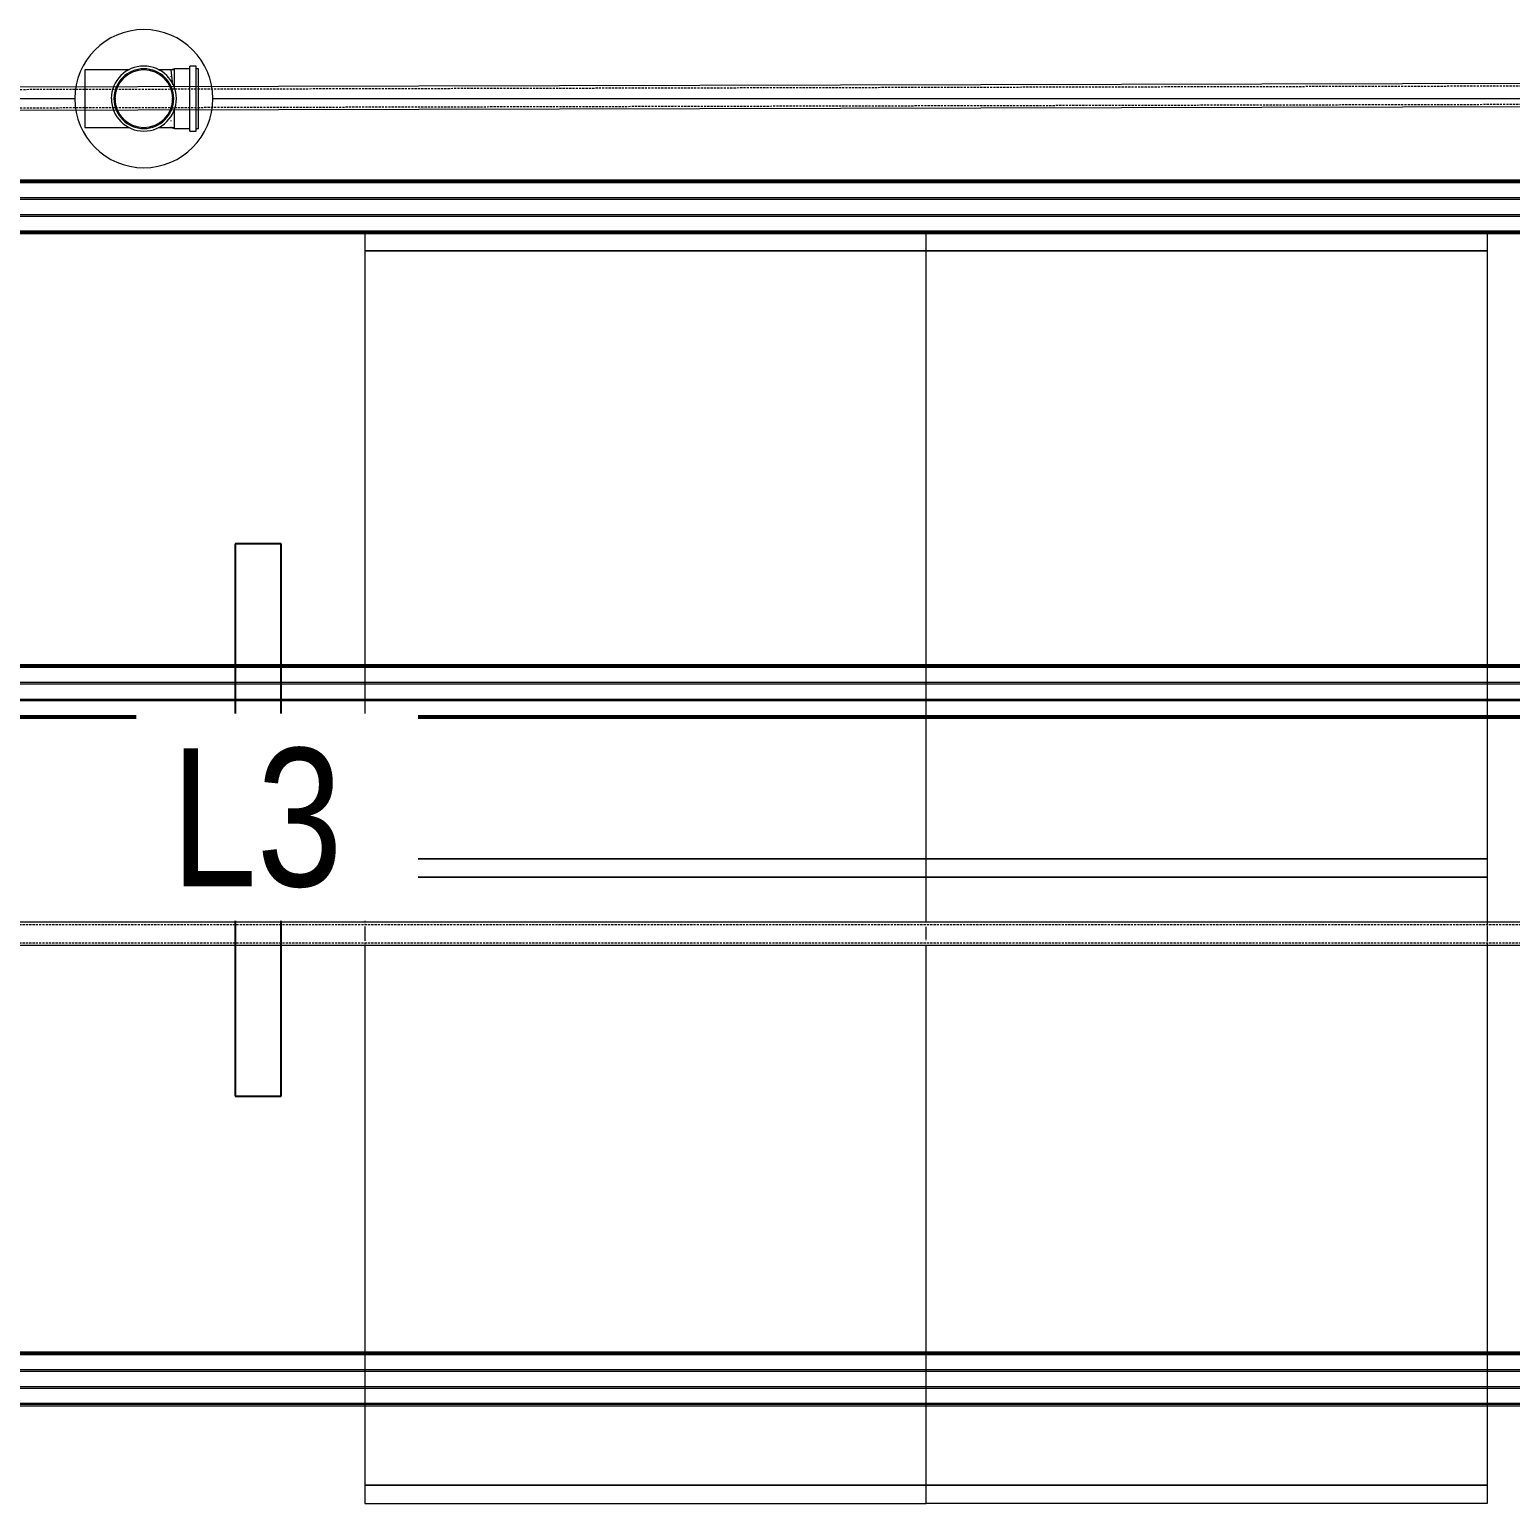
# Model space of a CAD drawing. Header units: centimetres. Extents: x -1906 to 5208, y -261 to 2955.
# Drawn here: x 1518.8 to 1840.5, y 1848 to 2168.1 of the extents above; entities that cross this region are included whole.
import ezdxf

# ---------------------------------------------------------------- set-up
doc = ezdxf.new("R2010")
doc.units = ezdxf.units.CM
doc.linetypes.add('Hidden', pattern=[0.714375, 0.47625, -0.238125])
for name, color, linetype, lineweight in [('A-DETL-HDLN', 7, 'Hidden', 18), ('E-LITE-EQPM', 7, 'Continuous', 18), ('E-LITE-EQPM-IDEN', 7, 'Continuous', 18), ('P-PIPE', 7, 'Continuous', 18), ('Q-SPCQ', 7, 'Continuous', 18), ('S-BEAM', 7, 'Continuous', 18)]:
    doc.layers.add(name, color=color, linetype=linetype, lineweight=lineweight)
doc.styles.add('Arial_1', font='arial.ttf', dxfattribs={"width": 0.8, "height": 30})

# ---------------------------------------------------------------- blocks, each defined once
blk = doc.blocks.new('Costanera Perfil Z - Parametrizado - h_22cm-1724225-Planta Bodega almacenamiento insumos')
at = {"layer": 'S-BEAM', "color": 254, "lineweight": 9, "true_color": 0xcccccc}
for p, q in [((-5.84, 466), (-5.84, -2652.25)), ((-5.54, 466), (-5.54, -2652.25)), ((-5.5, -2652.25), (-5.5, 466)), ((-5.26, 466), (-5.26, -2652.25)), ((1.67, 466), (1.67, -2652.25)), ((2.01, 466), (2.01, -2652.25)), ((-2.01, 403.88), (-2.01, -385.37)), ((-1.67, 403.88), (-1.67, -385.37)), ((5.26, 403.88), (5.26, -385.37)), ((5.5, 403.88), (5.5, -385.37)), ((5.54, 403.88), (5.54, -385.37)), ((5.84, 403.88), (5.84, -385.37))]:
    blk.add_line(p, q, dxfattribs=at)
blk = doc.blocks.new('Costanera Perfil Z - Parametrizado - h_22cm-1724293-Planta Bodega almacenamiento insumos')
at = {"layer": 'S-BEAM', "color": 254, "lineweight": 9, "true_color": 0xcccccc}
for p, q in [((-5.84, 464.58), (-5.84, -2653.67)), ((-5.54, 464.58), (-5.54, -2653.67)), ((-5.5, -2653.67), (-5.5, 464.58)), ((-5.26, 464.58), (-5.26, -2653.67)), ((1.67, 464.58), (1.67, -2653.67)), ((2.01, 464.58), (2.01, -2653.67)), ((-2.01, 402.47), (-2.01, -386.79)), ((-1.67, 402.47), (-1.67, -386.79)), ((5.26, 402.47), (5.26, -386.79)), ((5.5, 402.47), (5.5, -386.79)), ((5.54, 402.47), (5.54, -386.79)), ((5.84, 402.47), (5.84, -386.79))]:
    blk.add_line(p, q, dxfattribs=at)
blk = doc.blocks.new('Costanera Perfil Z - Parametrizado - h_22cm-V76-Planta Bodega almacenamiento insumos')
at = {"layer": 'S-BEAM', "color": 254, "lineweight": 9, "true_color": 0xcccccc}
for p, q in [((-5.84, 464.58), (-5.84, -2653.67)), ((-5.54, 464.58), (-5.54, -2653.67)), ((-5.5, -2653.67), (-5.5, 464.58)), ((-5.26, 464.58), (-5.26, -2653.67)), ((1.67, 464.58), (1.67, -2653.67)), ((2.01, 464.58), (2.01, -2653.67)), ((-2.01, 402.47), (-2.01, -386.79)), ((-1.67, 402.47), (-1.67, -386.79)), ((5.26, 402.47), (5.26, -386.79)), ((5.5, 402.47), (5.5, -386.79)), ((5.54, 402.47), (5.54, -386.79)), ((5.84, 402.47), (5.84, -386.79))]:
    blk.add_line(p, q, dxfattribs=at)
blk = doc.blocks.new('PQ_RVR_EST-01_ZZ_ZZ_MO_T_A_rvt-2-Planta Bodega almacenamiento insumos')
at = {"layer": 'S-BEAM', "color": 254, "lineweight": 9, "true_color": 0xcccccc, "rotation": 89.99999999999964}
for name, p in [('Costanera Perfil Z - Parametrizado - h_22cm-V76-Planta Bodega almacenamiento insumos', (-4515.13, 2129.67)), ('Costanera Perfil Z - Parametrizado - h_22cm-1724293-Planta Bodega almacenamiento insumos', (-4515.13, 2024.39)), ('Costanera Perfil Z - Parametrizado - h_22cm-1724225-Planta Bodega almacenamiento insumos', (-4513.71, 1875.07))]:
    blk.add_blockref(name, p, dxfattribs=at)
blk = doc.blocks.new('HSS Rectangular - 50 x 120-1656656-Planta Bodega almacenamiento insumos')
at = {"layer": 'S-BEAM', "color": 254, "lineweight": 9, "true_color": 0xcccccc}
for p, q in [((210.56, 2.5), (-209.29, 2.5)), ((-209.29, 2.5), (-209.29, 2.22)), ((-209.29, 2.5), (-209.29, 1.55)), ((-209.29, 2.22), (-209.29, 2.02)), ((-209.29, 1.87), (-209.29, 2)), ((-209.29, 1.87), (-209.29, 2)), ((-209.29, 1.72), (-209.29, 1.55)), ((-209.29, 1.55), (-209.29, 1.72)), ((-209.29, 1.55), (-209.29, 1.72)), ((-209.29, -1.55), (-209.29, 1.55)), ((-209.29, 1.52), (-209.29, -1.52)), ((-209.29, 1.05), (-209.29, 1.52)), ((-209.29, 1.05), (-209.29, 1.52)), ((-209.29, -1.05), (-209.29, 1.05)), ((-209.29, 1.05), (-209.29, -1.05)), ((210.56, 1.55), (210.56, 2.5)), ((210.56, 2.02), (210.56, 2.5)), ((210.56, 2), (210.56, 1.87)), ((210.56, 2), (210.56, 1.87)), ((210.56, 1.55), (210.56, 1.72)), ((210.56, 1.72), (210.56, 1.55)), ((210.56, 1.72), (210.56, 1.55)), ((210.56, 1.55), (210.56, -1.55)), ((210.56, -1.52), (210.56, 1.52)), ((210.56, 1.52), (210.56, 1.05)), ((210.56, 1.52), (210.56, 1.05)), ((210.56, -1.05), (210.56, 1.05)), ((210.56, 1.05), (210.56, -1.05)), ((-209.29, -1.52), (-209.29, -1.05)), ((-209.29, -1.52), (-209.29, -1.05)), ((-209.29, -1.55), (-209.29, -1.72)), ((-209.29, -1.55), (-209.29, -2.5)), ((-209.29, -1.72), (-209.29, -1.55)), ((-209.29, -1.72), (-209.29, -1.55)), ((-209.29, -1.97), (-209.29, -1.87)), ((-209.29, -2), (-209.29, -1.87)), ((-209.29, -2), (-209.29, -1.97)), ((-209.29, -2.03), (-209.29, -2.5)), ((-209.29, -2.5), (210.56, -2.5)), ((210.56, -1.05), (210.56, -1.52)), ((210.56, -1.05), (210.56, -1.52)), ((210.56, -2.5), (210.56, -1.55)), ((210.56, -1.72), (210.56, -1.55)), ((210.56, -1.55), (210.56, -1.72)), ((210.56, -1.55), (210.56, -1.72)), ((210.56, -1.87), (210.56, -2)), ((210.56, -1.87), (210.56, -2)), ((210.56, -2.5), (210.56, -2.03))]:
    blk.add_line(p, q, dxfattribs=at)
at = {"layer": 'S-BEAM', "color": 254, "linetype": 'Hidden', "lineweight": 9, "true_color": 0xcccccc}
for p, q in [((210.56, 2), (-209.29, 2)), ((210.56, -2), (-209.29, -2))]:
    blk.add_line(p, q, dxfattribs=at)
blk = doc.blocks.new('HSS Rectangular - 50 x 120-V118-Planta Bodega almacenamiento insumos')
at = {"layer": 'S-BEAM', "color": 254, "lineweight": 9, "true_color": 0xcccccc}
for p, q in [((210.56, 2.5), (-209.29, 2.5)), ((-209.29, 2.5), (-209.29, 2.47)), ((-209.29, 2.5), (-209.29, 1.55)), ((-209.29, 2.47), (-209.29, 2.02)), ((-209.29, 1.97), (-209.29, 2)), ((-209.29, 1.87), (-209.29, 2)), ((-209.29, 1.87), (-209.29, 1.97)), ((-209.29, 1.72), (-209.29, 1.55)), ((-209.29, 1.55), (-209.29, 1.72)), ((-209.29, 1.55), (-209.29, 1.72)), ((-209.29, -1.55), (-209.29, 1.55)), ((-209.29, 1.52), (-209.29, -1.52)), ((-209.29, 1.05), (-209.29, 1.52)), ((-209.29, 1.05), (-209.29, 1.52)), ((-209.29, -1.05), (-209.29, 1.05)), ((-209.29, 1.05), (-209.29, -1.05)), ((210.56, 1.55), (210.56, 2.5)), ((210.56, 2.02), (210.56, 2.5)), ((210.56, 2), (210.56, 1.87)), ((210.56, 2), (210.56, 1.97)), ((210.56, 1.97), (210.56, 1.87)), ((210.56, 1.55), (210.56, 1.72)), ((210.56, 1.72), (210.56, 1.55)), ((210.56, 1.72), (210.56, 1.55)), ((210.56, 1.55), (210.56, -1.55)), ((210.56, -1.52), (210.56, 1.52)), ((210.56, 1.52), (210.56, 1.29)), ((210.56, 1.52), (210.56, 1.05)), ((210.56, 1.29), (210.56, 1.05)), ((210.56, -1.05), (210.56, 1.05)), ((210.56, 1.05), (210.56, -1.05)), ((-209.29, -1.52), (-209.29, -1.05)), ((-209.29, -1.52), (-209.29, -1.05)), ((-209.29, -1.55), (-209.29, -1.72)), ((-209.29, -1.55), (-209.29, -2.5)), ((-209.29, -1.72), (-209.29, -1.55)), ((-209.29, -1.72), (-209.29, -1.55)), ((-209.29, -2), (-209.29, -1.87)), ((-209.29, -2), (-209.29, -1.87)), ((-209.29, -2.03), (-209.29, -2.5)), ((-209.29, -2.5), (210.56, -2.5)), ((210.56, -1.05), (210.56, -1.52)), ((210.56, -1.05), (210.56, -1.52)), ((210.56, -2.5), (210.56, -1.55)), ((210.56, -1.72), (210.56, -1.55)), ((210.56, -1.55), (210.56, -2)), ((210.56, -1.55), (210.56, -1.87)), ((210.56, -1.8), (210.56, -1.76)), ((210.56, -1.87), (210.56, -2)), ((210.56, -2.5), (210.56, -2.03))]:
    blk.add_line(p, q, dxfattribs=at)
at = {"layer": 'S-BEAM', "color": 254, "linetype": 'Hidden', "lineweight": 9, "true_color": 0xcccccc}
for p, q in [((210.56, 2), (-209.29, 2)), ((210.56, -2), (-209.29, -2))]:
    blk.add_line(p, q, dxfattribs=at)
blk = doc.blocks.new('RVR-Rack Almacenamiento - Default-V120-Planta Bodega almacenamiento insumos')
at = {"layer": 'Q-SPCQ', "color": 253, "true_color": 0xaaaaaa}
for p, q in [((-66.04, 60.96), (-70.01, 60.96)), ((-70.01, 60.96), (-70.01, -60.96)), ((-35.52, 60.96), (-66.04, 60.96)), ((-66.04, 60.96), (-66.04, -60.96)), ((-66.04, -60.96), (-66.04, 60.96)), ((-31.7, 60.96), (-35.52, 60.96)), ((-31.35, 60.96), (-31.7, 60.96)), ((-28.02, 60.96), (-31.35, 60.96)), ((-27.67, 60.96), (-28.02, 60.96)), ((-23.84, 60.96), (-27.67, 60.96)), ((66.04, 60.96), (-23.84, 60.96)), ((66.04, -60.96), (66.04, 60.96)), ((69.76, 60.96), (66.04, 60.96)), ((66.04, 60.96), (66.04, -60.96)), ((70.01, 60.96), (69.76, 60.96)), ((70.01, -60.96), (70.01, 60.96)), ((-70.01, -60.96), (-66.04, -60.96)), ((-66.04, -60.96), (-35.52, -60.96)), ((-35.52, -60.96), (-31.7, -60.96)), ((-31.7, -60.96), (-31.35, -60.96)), ((-31.35, -60.96), (-28.02, -60.96)), ((-28.02, -60.96), (-27.67, -60.96)), ((-27.67, -60.96), (-23.84, -60.96)), ((-23.84, -60.96), (66.04, -60.96)), ((66.04, -60.96), (69.76, -60.96)), ((69.76, -60.96), (70.01, -60.96))]:
    blk.add_line(p, q, dxfattribs=at)
blk = doc.blocks.new('RVR-Rack Almacenamiento - Default-1745858-Planta Bodega almacenamiento insumos')
at = {"layer": 'Q-SPCQ', "color": 253, "true_color": 0xaaaaaa}
for p, q in [((-70.01, -60.96), (-70.01, 60.96)), ((-70.01, 60.96), (-66.04, 60.96)), ((-66.04, -60.96), (-66.04, 60.96)), ((-66.04, 60.96), (-35.52, 60.96)), ((-66.04, 60.96), (-66.04, -60.96)), ((-35.52, 60.96), (-31.7, 60.96)), ((-31.7, 60.96), (-31.35, 60.96)), ((-31.35, 60.96), (-28.02, 60.96)), ((-28.02, 60.96), (-27.67, 60.96)), ((-27.67, 60.96), (-23.84, 60.96)), ((-23.84, 60.96), (66.04, 60.96)), ((66.04, 60.96), (66.04, -60.96)), ((66.04, -60.96), (66.04, 60.96)), ((66.04, 60.96), (69.76, 60.96)), ((69.76, 60.96), (70.01, 60.96)), ((70.01, 60.96), (70.01, -60.96)), ((-66.04, -60.96), (-70.01, -60.96)), ((-35.52, -60.96), (-66.04, -60.96)), ((-31.7, -60.96), (-35.52, -60.96)), ((-31.35, -60.96), (-31.7, -60.96)), ((-28.02, -60.96), (-31.35, -60.96)), ((-27.67, -60.96), (-28.02, -60.96)), ((-23.84, -60.96), (-27.67, -60.96)), ((66.04, -60.96), (-23.84, -60.96)), ((69.76, -60.96), (66.04, -60.96)), ((70.01, -60.96), (69.76, -60.96))]:
    blk.add_line(p, q, dxfattribs=at)
blk = doc.blocks.new('RVR-Rack Almacenamiento - Default-V123-Planta Bodega almacenamiento insumos')
at = {"layer": 'Q-SPCQ', "color": 253, "true_color": 0xaaaaaa}
for p, q in [((-66.04, 60.96), (-70.01, 60.96)), ((-70.01, 60.96), (-70.01, -60.96)), ((-48.79, 60.96), (-66.04, 60.96)), ((-66.04, 60.96), (-66.04, -60.96)), ((-66.04, -60.96), (-66.04, 60.96)), ((-44.96, 60.96), (-48.79, 60.96)), ((-44.62, 60.96), (-44.96, 60.96)), ((-41.28, 60.96), (-44.62, 60.96)), ((-40.94, 60.96), (-41.28, 60.96)), ((-37.11, 60.96), (-40.94, 60.96)), ((51.22, 60.96), (-37.11, 60.96)), ((51.64, 60.96), (51.5, 60.96)), ((52.36, 60.96), (52.2, 60.96)), ((52.6, 60.96), (52.42, 60.96)), ((54.95, 60.96), (52.67, 60.96)), ((55.18, 60.96), (55.01, 60.96)), ((55.39, 60.96), (55.27, 60.96)), ((55.89, 60.96), (55.74, 60.96)), ((66.04, 60.96), (56.21, 60.96)), ((66.04, -60.96), (66.04, 60.96)), ((70.01, 60.96), (66.04, 60.96)), ((66.04, 60.96), (66.04, -60.96)), ((70.01, -60.96), (70.01, 60.96)), ((-70.01, -60.96), (-66.04, -60.96)), ((-66.04, -60.96), (-48.79, -60.96)), ((-48.79, -60.96), (-44.96, -60.96)), ((-44.96, -60.96), (-44.62, -60.96)), ((-44.62, -60.96), (-41.28, -60.96)), ((-41.28, -60.96), (-40.94, -60.96)), ((-40.94, -60.96), (-37.11, -60.96)), ((-37.11, -60.96), (51.25, -60.96)), ((52.3, -60.96), (52.42, -60.96)), ((52.53, -60.96), (54.77, -60.96)), ((54.87, -60.96), (55.01, -60.96)), ((55.11, -60.96), (55.24, -60.96)), ((56.19, -60.96), (66.04, -60.96)), ((66.04, -60.96), (70.01, -60.96))]:
    blk.add_line(p, q, dxfattribs=at)
blk = doc.blocks.new('RVR-Rack Almacenamiento - Default-V124-Planta Bodega almacenamiento insumos')
at = {"layer": 'Q-SPCQ', "color": 253, "true_color": 0xaaaaaa}
for p, q in [((-70.01, -60.96), (-70.01, 60.96)), ((-70.01, 60.96), (-66.04, 60.96)), ((-66.04, -60.96), (-66.04, 60.96)), ((-66.04, 60.96), (-48.79, 60.96)), ((-66.04, 60.96), (-66.04, -60.96)), ((-48.79, 60.96), (-44.96, 60.96)), ((-44.96, 60.96), (-44.62, 60.96)), ((-44.62, 60.96), (-41.28, 60.96)), ((-41.28, 60.96), (-40.94, 60.96)), ((-40.94, 60.96), (-37.11, 60.96)), ((-37.11, 60.96), (51.25, 60.96)), ((52.3, 60.96), (52.42, 60.96)), ((52.53, 60.96), (54.77, 60.96)), ((54.87, 60.96), (55.01, 60.96)), ((55.11, 60.96), (55.24, 60.96)), ((56.19, 60.96), (66.04, 60.96)), ((66.04, 60.96), (66.04, -60.96)), ((66.04, -60.96), (66.04, 60.96)), ((66.04, 60.96), (70.01, 60.96)), ((70.01, 60.96), (70.01, -60.96)), ((-66.04, -60.96), (-70.01, -60.96)), ((-48.79, -60.96), (-66.04, -60.96)), ((-44.96, -60.96), (-48.79, -60.96)), ((-44.62, -60.96), (-44.96, -60.96)), ((-41.28, -60.96), (-44.62, -60.96)), ((-40.94, -60.96), (-41.28, -60.96)), ((-37.11, -60.96), (-40.94, -60.96)), ((51.22, -60.96), (-37.11, -60.96)), ((51.5, -60.96), (51.37, -60.96)), ((51.69, -60.96), (51.53, -60.96)), ((52.17, -60.96), (52.03, -60.96)), ((52.42, -60.96), (52.23, -60.96)), ((54.77, -60.96), (52.46, -60.96)), ((55.01, -60.96), (54.8, -60.96)), ((55.24, -60.96), (55.05, -60.96)), ((55.44, -60.96), (55.31, -60.96)), ((55.94, -60.96), (55.77, -60.96)), ((56.09, -60.96), (55.96, -60.96)), ((66.04, -60.96), (56.22, -60.96)), ((70.01, -60.96), (66.04, -60.96))]:
    blk.add_line(p, q, dxfattribs=at)
blk = doc.blocks.new('PQ_RVR_ARQ-01_ZZ_ZZ_MO_T_A_rvt-2-Planta Bodega almacenamiento insumos')
at = {"layer": 'Q-SPCQ', "color": 253, "lineweight": 9, "true_color": 0xaaaaaa}
for name, p, rotation in [('RVR-Rack Almacenamiento - Default-V120-Planta Bodega almacenamiento insumos', (-4438.13, 2054.07), 89.9999999999999), ('RVR-Rack Almacenamiento - Default-1745858-Planta Bodega almacenamiento insumos', (-4316.21, 2054.07), 90.0000000000001), ('RVR-Rack Almacenamiento - Default-V123-Planta Bodega almacenamiento insumos', (-4438.13, 1918.02), 89.9999999999999), ('RVR-Rack Almacenamiento - Default-V124-Planta Bodega almacenamiento insumos', (-4316.21, 1918.02), 90.0000000000001)]:
    blk.add_blockref(name, p, dxfattribs=dict(at, rotation=rotation))
at = {"layer": 'S-BEAM', "color": 253, "lineweight": 9, "true_color": 0xaaaaaa}
for name, p, rotation in [('HSS Rectangular - 50 x 120-V118-Planta Bodega almacenamiento insumos', (-4404.17, 2153.57), 180.1344447429191), ('HSS Rectangular - 50 x 120-1656656-Planta Bodega almacenamiento insumos', (-4402.18, 1971.74), 180)]:
    blk.add_blockref(name, p, dxfattribs=dict(at, rotation=rotation))
blk = doc.blocks.new('M_Strip Lighting Fixtures - 1200 1 Lamp - 120-1744011-Planta Bodega almacenamiento insumos')
at = {"layer": 'E-LITE-EQPM', "color": 30, "lineweight": 25, "true_color": 0xff8000}
for p, q in [((0, -5), (0, 5)), ((0, 5), (120, 5)), ((120, 5), (120, -5)), ((120, -5), (0, -5))]:
    blk.add_line(p, q, dxfattribs=at)
blk = doc.blocks.new('Junction PVC NCh - Angulo Libre-1473841-Planta Bodega almacenamiento insumos')
at = {"layer": 'A-DETL-HDLN', "color": 6, "linetype": 'Continuous', "lineweight": 9, "true_color": 0xff00ff}
for p, q in [((-4550.24, 2159.4), (-4559.97, 2159.4)), ((-4559.97, 2159.4), (-4559.97, 2153.15)), ((-4540.46, 2159.4), (-4544.01, 2159.4)), ((-4540.46, 2159.64), (-4541.16, 2159.4)), ((-4540.79, 2156.14), (-4541.16, 2159.4)), ((-4541.16, 2159.24), (-4541.16, 2159.4)), ((-4537.15, 2159.64), (-4540.46, 2159.64)), ((-4540.46, 2155.17), (-4540.46, 2159.64)), ((-4535.73, 2160.21), (-4537.15, 2160.21)), ((-4537.15, 2153.15), (-4537.15, 2160.21)), ((-4535.73, 2153.15), (-4535.73, 2160.21)), ((-4535.22, 2159.64), (-4535.73, 2159.64)), ((-4535.22, 2153.15), (-4535.22, 2159.64)), ((-4541.16, 2157.88), (-4541.16, 2158.03)), ((-4559.97, 2153.15), (-4559.97, 2146.9)), ((-4537.15, 2146.08), (-4537.15, 2153.15)), ((-4535.73, 2146.08), (-4535.73, 2153.15)), ((-4535.22, 2146.66), (-4535.22, 2153.15)), ((-4540.46, 2146.66), (-4540.46, 2151.12)), ((-4559.97, 2146.9), (-4550.24, 2146.9)), ((-4544.01, 2146.9), (-4540.46, 2146.9)), ((-4541.16, 2148.27), (-4541.16, 2148.42)), ((-4541.16, 2146.9), (-4541.16, 2147.05)), ((-4541.16, 2146.9), (-4540.46, 2146.66)), ((-4540.46, 2146.66), (-4537.15, 2146.66)), ((-4537.15, 2146.08), (-4535.73, 2146.08)), ((-4535.73, 2146.66), (-4535.22, 2146.66))]:
    blk.add_line(p, q, dxfattribs=at)
for radius, start, end in [(7.07, 0, 180), (6.49, 0, 180), (6.27, 0, 180), (6.25, 99.6638, 104.1693), (6.25, 75.8307, 80.3362), (6.25, 152.2381, 157.7096), (6.25, 125.389, 131.2608), (6.25, 48.7392, 54.611), (6.25, 22.2904, 27.7619), (7.06, 180, 0), (6.49, 180, 0), (6.27, 180, 0), (6.25, 178.08, 180), (6.25, 180, 181.92), (6.25, 0, 1.92), (6.25, 358.08, 360), (6.25, 202.2904, 207.7619), (6.25, 332.2381, 337.7096), (6.25, 228.7392, 234.611), (6.25, 255.8307, 260.3362), (6.25, 279.6638, 284.1693), (6.25, 305.389, 311.2608)]:
    blk.add_arc((-4547.12, 2153.15), radius, start, end, dxfattribs=at)

msp = doc.modelspace()

# ---------------------------------------------------------------- linework, layer by layer
at = {"layer": 'P-PIPE', "color": 6, "lineweight": 9, "true_color": 0xff00ff}
for p, q in [((1143.63, 2153.15), (1528.63, 2153.15)), ((1558.63, 2153.15), (2159.3, 2153.15))]:
    msp.add_line(p, q, dxfattribs=at)
for start, end in [(90, 180), (0, 90), (180, 270), (270, 0)]:
    msp.add_arc((1543.63, 2153.15), 15, start, end, dxfattribs=at)

# ---------------------------------------------------------------- block references
at = {"lineweight": 5}
for name in ['PQ_RVR_ARQ-01_ZZ_ZZ_MO_T_A_rvt-2-Planta Bodega almacenamiento insumos', 'PQ_RVR_EST-01_ZZ_ZZ_MO_T_A_rvt-2-Planta Bodega almacenamiento insumos']:
    msp.add_blockref(name, (6090.75, 0), dxfattribs=at)
at = {"layer": 'A-DETL-HDLN', "color": 6, "linetype": 'Continuous', "lineweight": 9, "true_color": 0xff00ff}
msp.add_blockref('Junction PVC NCh - Angulo Libre-1473841-Planta Bodega almacenamiento insumos', (6090.75, 0), dxfattribs=at)
at = {"layer": 'E-LITE-EQPM', "color": 30, "lineweight": 25, "true_color": 0xff8000, "extrusion": (0, 0, -1), "rotation": 270}
msp.add_blockref('M_Strip Lighting Fixtures - 1200 1 Lamp - 120-1744011-Planta Bodega almacenamiento insumos', (-1568.44, 2056.45), dxfattribs=at)

# ---------------------------------------------------------------- next in the draw order: texts
at = {"layer": 'E-LITE-EQPM-IDEN', "lineweight": 9, "insert": (1549.51, 2012.06), "char_height": 30, "width": 46.1772, "attachment_point": 1, "style": 'Arial_1', "bg_fill": 3, "box_fill_scale": 1.25, "bg_fill_color": 256, "bg_fill_true_color": 13158600, "bg_fill_transparency": 0}
msp.add_mtext('L3', dxfattribs=at)

doc.saveas('drawing.dxf')
